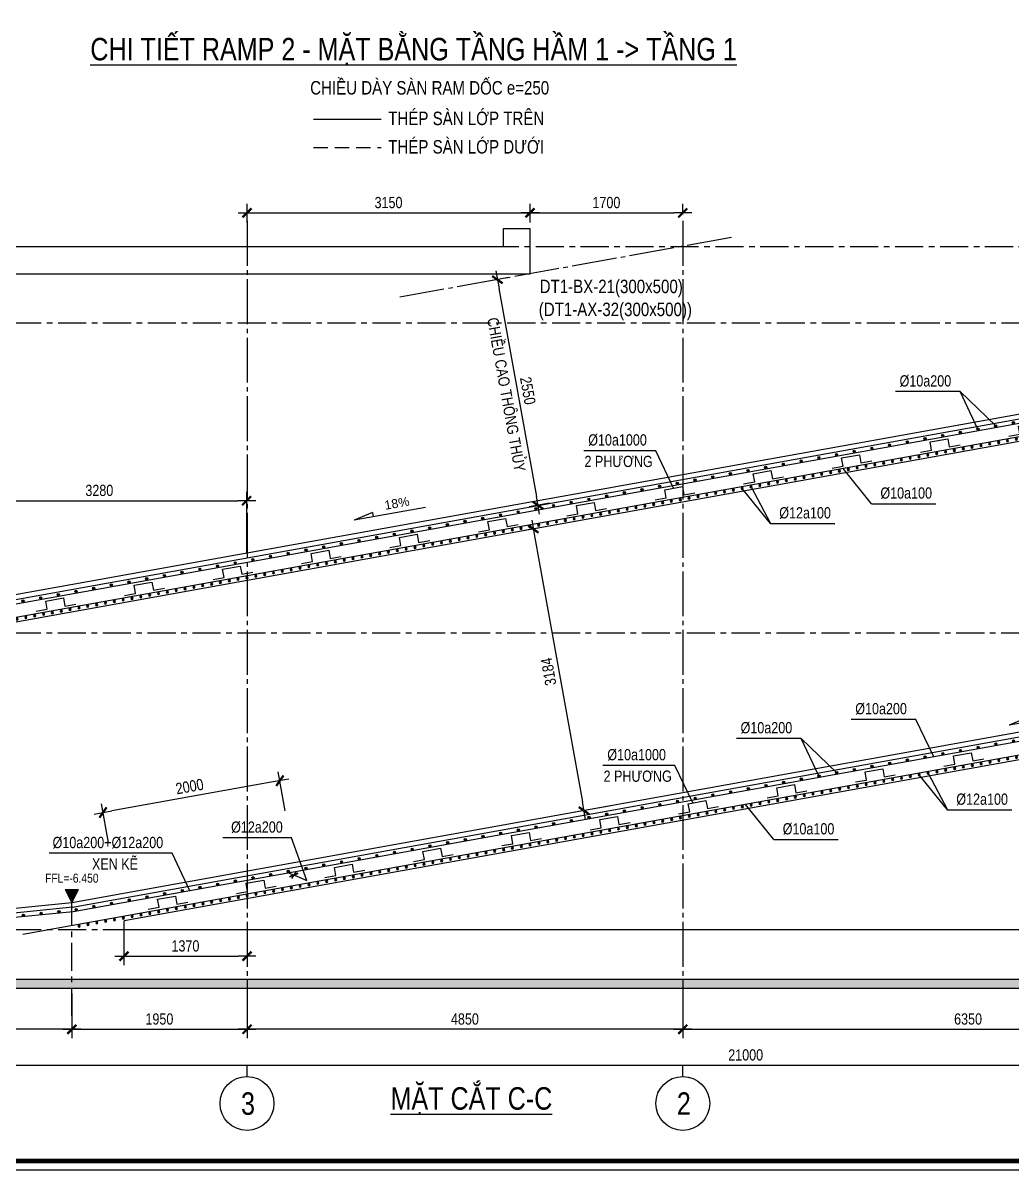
# Model space of a CAD drawing. Header units: millimetres. Extents: x 0 to 168200, y 0 to 59400.
# Drawn here: x 104007 to 126024, y 1500 to 27030 of the extents above; entities that cross this region are included whole.
import ezdxf
from ezdxf.enums import TextEntityAlignment as Align

# ---------------------------------------------------------------- set-up
doc = ezdxf.new("R2010")
doc.units = ezdxf.units.MM
doc.header["$LTSCALE"] = 100
doc.header["$PDSIZE"] = 5
for name, pattern in [('$0$CENTER', [2, 1.25, -0.25, 0.25, -0.25]), ('A8-Chi tiet ramp doc$0$CHI TIET RAMP DOC$0$Grid Line 200$0$Center101', [13, 10, -1, 1, -1]), ('HIDDEN', [9.525, 6.35, -3.175])]:
    doc.linetypes.add(name, pattern=pattern)
for name, color, linetype in [('$0$12PM. GRID', 8, '$0$CENTER'), ('01PM. TEXT A', 3, 'Continuous'), ('02PM. TEXT B', 4, 'Continuous'), ('03PM. TEXT C', 1, 'Continuous'), ('04PM. THIN', 7, 'Continuous'), ('05PM. FRAME', 4, 'Continuous'), ('07PM. WACO', 6, 'Continuous'), ('11PM. DIM', 2, 'Continuous'), ('13PM. HATCH', 8, 'Continuous'), ('6', 6, 'Continuous'), ('A8-Chi tiet ramp doc$0$CHI TIET RAMP DOC$0$Grid Line 200$0$Grid Line', 251, 'A8-Chi tiet ramp doc$0$CHI TIET RAMP DOC$0$Grid Line 200$0$Center101'), ('CHU_B', 4, 'Continuous'), ('K_THUOC', 2, 'Continuous')]:
    doc.layers.add(name, color=color, linetype=linetype)
doc.styles.add('[PMDC2013]STYLE', font='arial.ttf', dxfattribs={"width": 0.8})
doc.styles.add('A8-Chi tiet ramp doc$0$Arial_C', font='arial.ttf')
doc.styles.add('A8-Chi tiet ramp doc$0$CHI TIET RAMP DOC$0$VNI-HelveC', font='VHELVCN_0.TTF')
doc.dimstyles.new('50', dxfattribs={"dimscale": 0, "dimtxt": 250, "dimasz": 100, "dimexe": 100, "dimexo": 0, "dimgap": 100, "dimtad": 1, "dimdec": 0, "dimlfac": 0.5, "dimzin": 12, "dimdsep": 46, "dimtxsty": '[PMDC2013]STYLE', "dimblk": 'TICK', "dimcen": -100, "dimclrd": 2, "dimclre": 2, "dimclrt": 4, "dimadec": 0, "dimazin": 3, "dimtfac": 1, "dimtdec": 0, "dimtix": 1, "dimtmove": 2, "dimatfit": 3, "dimldrblk": 'TICK', "dimfxl": 1, "dimtolj": 1, "dimlwd": -1, "dimlwe": -1, "dimarcsym": 0})

# ---------------------------------------------------------------- blocks, each defined once
blk = doc.blocks.new('CHG_XX_Khung ten')
blk.add_lwpolyline([(15, 579), (826, 579), (826, 15), (15, 15)], close=True)
at = {"color": 4, "linetype": 'Continuous', "const_width": 1}
blk.add_lwpolyline([(17, 577), (824, 577), (824, 17), (17, 17)], close=True, dxfattribs=at)
blk = doc.blocks.new('A8-Chi tiet ramp doc$0$HTT-Slope')
at = {"color": 251}
for p, q in [((2.74, 0), (18.91, 0)), ((14.57, 1), (18.91, 0)), ((14.57, 1), (14.57, 0))]:
    blk.add_line(p, q, dxfattribs=at)
at = {"color": 0, "linetype": 'ByBlock', "lineweight": -2, "style": 'A8-Chi tiet ramp doc$0$Arial_C'}
blk.add_attdef('SLOPE', text='', height=2, dxfattribs=at).set_placement((8.74, 2.05), align=Align.MIDDLE_CENTER)
blk = doc.blocks.new('TICK')
at = {"color": 0, "linetype": 'ByBlock'}
blk.add_line((1, 0), (-1, 0), dxfattribs=at)
at = {"color": 7, "linetype": 'ByBlock', "const_width": 0.25}
blk.add_lwpolyline([(-0.5, -0.5), (0.5, 0.5)], dxfattribs=at)
blk = doc.blocks.new('*D244')
at = {"layer": '11PM. DIM', "color": 2, "transparency": 16777216}
for p, q in [((-3900, -1414), (-3900, -2414)), ((0, -1414), (0, -2414)), ((-3700, -2214), (-200, -2214))]:
    blk.add_line(p, q, dxfattribs=at)
at = {"layer": 'Defpoints', "color": 0, "transparency": 16777216}
for p in [(-3900, -1414), (0, -1414), (0, -2214)]:
    blk.add_point(p, dxfattribs=at)
at = {"layer": '11PM. DIM', "color": 2, "transparency": 16777216, "xscale": 200, "yscale": 200, "zscale": 200, "rotation": 180}
blk.add_blockref('TICK', (-3900, -2214), dxfattribs=at)
at = {"layer": '11PM. DIM', "color": 2, "transparency": 16777216, "xscale": 200, "yscale": 200, "zscale": 200}
blk.add_blockref('TICK', (0, -2214), dxfattribs=at)
at = {"layer": '11PM. DIM', "color": 4, "transparency": 16777216, "insert": (-1950, -1986), "char_height": 250, "attachment_point": 5, "style": '[PMDC2013]STYLE'}
blk.add_mtext('\\A1;1950', dxfattribs=at)
blk = doc.blocks.new('*D248')
at = {"layer": '11PM. DIM', "color": 2, "transparency": 16777216}
for p, q in [((6934, 9020), (6176, 8884)), ((6408, 8723), (7465, 2849)), ((8062, 2753), (7304, 2617))]:
    blk.add_line(p, q, dxfattribs=at)
at = {"layer": 'Defpoints', "color": 0, "transparency": 16777216}
for p in [(6934, 9020), (7501, 2652), (8062, 2753)]:
    blk.add_point(p, dxfattribs=at)
at = {"layer": '11PM. DIM', "color": 2, "transparency": 16777216, "xscale": 200, "yscale": 200, "zscale": 200}
for p, rotation in [((6373, 8919), 100.2039737217327), ((7501, 2652), 280.2039737217327)]:
    blk.add_blockref('TICK', p, dxfattribs=dict(at, rotation=rotation))
at = {"layer": '11PM. DIM', "color": 4, "transparency": 16777216, "insert": (6713, 5745), "char_height": 250, "attachment_point": 5, "rotation": 100.204, "style": '[PMDC2013]STYLE'}
blk.add_mtext('\\A1;3184', dxfattribs=at)
blk = doc.blocks.new('*D249')
at = {"layer": '11PM. DIM', "color": 2, "transparency": 16777216}
for p, q in [((5831, 14516), (5377, 14434)), ((5609, 14272), (6442, 9643)), ((6735, 9493), (6281, 9411))]:
    blk.add_line(p, q, dxfattribs=at)
at = {"layer": 'Defpoints', "color": 0, "transparency": 16777216}
for p in [(5831, 14516), (6478, 9446), (6735, 9493)]:
    blk.add_point(p, dxfattribs=at)
at = {"layer": '11PM. DIM', "color": 2, "transparency": 16777216, "xscale": 200, "yscale": 200, "zscale": 200}
for p, rotation in [((5574, 14469), 100.2039737217315), ((6478, 9446), 280.2039737217315)]:
    blk.add_blockref('TICK', p, dxfattribs=dict(at, rotation=rotation))
at = {"layer": '11PM. DIM', "color": 4, "transparency": 16777216, "char_height": 250, "attachment_point": 5, "rotation": 280.204, "style": '[PMDC2013]STYLE'}
for s, insert in [('\\A1;CHIỀU CAO THÔNG THỦY', (5771, 11912)), ('\\A1;2550', (6250, 11998))]:
    blk.add_mtext(s, dxfattribs=dict(at, insert=insert))
blk = doc.blocks.new('*U16')
at = {"layer": '05PM. FRAME'}
blk.add_circle((0, -850), 600, dxfattribs=at)
at = {"layer": '11PM. DIM', "color": 2, "linetype": 'ByBlock'}
blk.add_line((0, -250), (0, 0), dxfattribs=at)
at = {"layer": '03PM. TEXT C', "style": '[PMDC2013]STYLE', "width": 0.8}
for tag, height, p in [('X', 500, (23, -1103)), ('2', 500, (198, -1103)), ('1', 250, (56, -1103))]:
    blk.add_attdef(tag, text='', height=height, dxfattribs=at).set_placement(p, align=Align.CENTER)
blk = doc.blocks.new('*D254')
at = {"layer": '11PM. DIM', "color": 2, "transparency": 16777216}
for p, q in [((0, -1414), (0, -2414)), ((9700, -1414), (9700, -2414)), ((9500, -2214), (200, -2214))]:
    blk.add_line(p, q, dxfattribs=at)
at = {"layer": 'Defpoints', "color": 0, "transparency": 16777216}
for p in [(0, -1414), (9700, -1414), (0, -2214)]:
    blk.add_point(p, dxfattribs=at)
at = {"layer": '11PM. DIM', "color": 2, "transparency": 16777216, "xscale": 200, "yscale": 200, "zscale": 200, "rotation": 180}
blk.add_blockref('TICK', (0, -2214), dxfattribs=at)
at = {"layer": '11PM. DIM', "color": 2, "transparency": 16777216, "xscale": 200, "yscale": 200, "zscale": 200}
blk.add_blockref('TICK', (9700, -2214), dxfattribs=at)
at = {"layer": '11PM. DIM', "color": 4, "transparency": 16777216, "insert": (4850, -1986), "char_height": 250, "attachment_point": 5, "style": '[PMDC2013]STYLE'}
blk.add_mtext('\\A1;4850', dxfattribs=at)
blk = doc.blocks.new('*D255')
at = {"layer": '11PM. DIM', "color": 2, "transparency": 16777216}
for p, q in [((9700, -1414), (9700, -2414)), ((22400, -1414), (22400, -2414)), ((9900, -2214), (22200, -2214))]:
    blk.add_line(p, q, dxfattribs=at)
at = {"layer": 'Defpoints', "color": 0, "transparency": 16777216}
for p in [(9700, -1414), (22400, -1414), (22400, -2214)]:
    blk.add_point(p, dxfattribs=at)
at = {"layer": '11PM. DIM', "color": 2, "transparency": 16777216, "xscale": 200, "yscale": 200, "zscale": 200, "rotation": 180}
blk.add_blockref('TICK', (9700, -2214), dxfattribs=at)
at = {"layer": '11PM. DIM', "color": 2, "transparency": 16777216, "xscale": 200, "yscale": 200, "zscale": 200}
blk.add_blockref('TICK', (22400, -2214), dxfattribs=at)
at = {"layer": '11PM. DIM', "color": 4, "transparency": 16777216, "insert": (16050, -1986), "char_height": 250, "attachment_point": 5, "style": '[PMDC2013]STYLE'}
blk.add_mtext('\\A1;6350', dxfattribs=at)
blk = doc.blocks.new('*D259')
at = {"layer": '11PM. DIM', "color": 2, "transparency": 16777216}
for p, q in [((-9900, -2019), (-9900, -3214)), ((32100, -2010), (32100, -3214)), ((-9700, -3014), (31900, -3014))]:
    blk.add_line(p, q, dxfattribs=at)
at = {"layer": 'Defpoints', "color": 0, "transparency": 16777216}
for p in [(-9900, -2019), (32100, -2010), (32100, -3014)]:
    blk.add_point(p, dxfattribs=at)
at = {"layer": '11PM. DIM', "color": 2, "transparency": 16777216, "xscale": 200, "yscale": 200, "zscale": 200, "rotation": 180}
blk.add_blockref('TICK', (-9900, -3014), dxfattribs=at)
at = {"layer": '11PM. DIM', "color": 2, "transparency": 16777216, "xscale": 200, "yscale": 200, "zscale": 200}
blk.add_blockref('TICK', (32100, -3014), dxfattribs=at)
at = {"layer": '11PM. DIM', "color": 4, "transparency": 16777216, "insert": (11100, -2786), "char_height": 250, "attachment_point": 5, "style": '[PMDC2013]STYLE'}
blk.add_mtext('\\A1;21000', dxfattribs=at)
blk = doc.blocks.new('CHAM THEP')
at = {"layer": '04PM. THIN'}
h = blk.add_hatch(color=256, dxfattribs=at)
edge = h.paths.add_edge_path()
edge.add_arc((0, 0), 12.3, 0, 360)
blk.add_circle((0, 0), 12.3, dxfattribs=at)
blk = doc.blocks.new('*U126')
for p in [(0, 0), (100, 0), (200, 0), (300, 0), (400, 0), (500, 0), (600, 0), (700, 0), (800, 0), (900, 0), (1000, 0), (1100, 0), (1200, 0), (1300, 0), (1400, 0), (1500, 0), (1600, 0), (1700, 0), (1800, 0), (1900, 0), (2000, 0), (2100, 0), (2200, 0), (2300, 0), (2400, 0), (2500, 0), (2600, 0), (2700, 0), (2800, 0), (2900, 0), (3000, 0), (3100, 0), (3200, 0), (3300, 0), (3400, 0), (3500, 0), (3600, 0), (3700, 0), (3800, 0), (3900, 0), (4000, 0), (4100, 0), (4200, 0), (4300, 0), (4400, 0), (4500, 0), (4600, 0), (4700, 0), (4800, 0), (4900, 0), (5000, 0), (5100, 0), (5200, 0), (5300, 0), (5400, 0), (5500, 0), (5600, 0), (5700, 0), (5800, 0), (5900, 0), (6000, 0), (6100, 0), (6200, 0), (6300, 0), (6400, 0), (6500, 0), (6600, 0), (6700, 0), (6800, 0), (6900, 0), (7000, 0), (7100, 0), (7200, 0), (7300, 0), (7400, 0), (7500, 0), (7600, 0), (7700, 0), (7800, 0), (7900, 0), (8000, 0), (8100, 0), (8200, 0), (8300, 0), (8400, 0), (8500, 0), (8600, 0), (8700, 0), (8800, 0), (8900, 0), (9000, 0), (9100, 0), (9200, 0), (9300, 0), (9400, 0), (9500, 0), (9600, 0), (9700, 0), (9800, 0), (9900, 0), (10000, 0), (10100, 0), (10200, 0), (10300, 0), (10400, 0), (10500, 0), (10600, 0), (10700, 0), (10800, 0), (10900, 0), (11000, 0), (11100, 0), (11200, 0), (11300, 0), (11400, 0), (11500, 0), (11600, 0), (11700, 0), (11800, 0), (11900, 0), (12000, 0), (12100, 0), (12200, 0), (12300, 0), (12400, 0), (12500, 0), (12600, 0), (12700, 0), (12800, 0), (12900, 0), (13000, 0), (13100, 0), (13200, 0), (13300, 0), (13400, 0), (13500, 0), (13600, 0), (13700, 0), (13800, 0), (13900, 0), (14000, 0), (14100, 0), (14200, 0), (14300, 0), (14400, 0), (14500, 0), (14600, 0), (14700, 0), (14800, 0), (14900, 0), (15000, 0), (15100, 0), (15200, 0)]:
    blk.add_blockref('CHAM THEP', p)
blk = doc.blocks.new('*U125')
for p in [(0, 0), (200, 0), (400, 0), (600, 0), (800, 0), (1000, 0), (1200, 0), (1400, 0), (1600, 0), (1800, 0), (2000, 0), (2200, 0), (2400, 0), (2600, 0), (2800, 0), (3000, 0), (3200, 0), (3400, 0), (3600, 0), (3800, 0), (4000, 0), (4200, 0), (4400, 0), (4600, 0), (4800, 0), (5000, 0), (5200, 0), (5400, 0), (5600, 0), (5800, 0), (6000, 0), (6200, 0), (6400, 0), (6600, 0), (6800, 0), (7000, 0), (7200, 0), (7400, 0), (7600, 0), (7800, 0), (8000, 0), (8200, 0), (8400, 0), (8600, 0), (8800, 0), (9000, 0), (9200, 0), (9400, 0), (9600, 0), (9800, 0), (10000, 0), (10200, 0), (10400, 0), (10600, 0), (10800, 0), (11000, 0), (11200, 0), (11400, 0), (11600, 0), (11800, 0), (12000, 0), (12200, 0), (12400, 0), (12600, 0), (12800, 0), (13000, 0), (13200, 0), (13400, 0), (13600, 0), (13800, 0), (14000, 0), (14200, 0), (14400, 0), (14600, 0), (14800, 0), (15000, 0), (15200, 0)]:
    blk.add_blockref('CHAM THEP', p)
blk = doc.blocks.new('*U44')
at = {"layer": '6'}
blk.add_lwpolyline([(1150, 0), (900, 0), (900, 184), (500, 184), (500, 0), (250, 0)], dxfattribs=at)
blk = doc.blocks.new('*U131')
for p in [(0, 0), (100, 0), (200, 0), (300, 0), (400, 0), (500, 0), (600, 0), (700, 0), (800, 0), (900, 0), (1000, 0), (1100, 0), (1200, 0), (1300, 0), (1400, 0), (1500, 0), (1600, 0), (1700, 0), (1800, 0), (1900, 0), (2000, 0), (2100, 0), (2200, 0), (2300, 0), (2400, 0), (2500, 0), (2600, 0), (2700, 0), (2800, 0), (2900, 0), (3000, 0), (3100, 0), (3200, 0), (3300, 0), (3400, 0), (3500, 0), (3600, 0), (3700, 0), (3800, 0), (3900, 0), (4000, 0), (4100, 0), (4200, 0), (4300, 0), (4400, 0), (4500, 0), (4600, 0), (4700, 0), (4800, 0), (4900, 0), (5000, 0), (5100, 0), (5200, 0), (5300, 0), (5400, 0), (5500, 0), (5600, 0), (5700, 0), (5800, 0), (5900, 0), (6000, 0), (6100, 0), (6200, 0), (6300, 0), (6400, 0), (6500, 0), (6600, 0), (6700, 0), (6800, 0), (6900, 0), (7000, 0), (7100, 0), (7200, 0), (7300, 0), (7400, 0), (7500, 0), (7600, 0), (7700, 0), (7800, 0), (7900, 0), (8000, 0), (8100, 0), (8200, 0), (8300, 0), (8400, 0), (8500, 0), (8600, 0), (8700, 0), (8800, 0), (8900, 0), (9000, 0), (9100, 0), (9200, 0), (9300, 0), (9400, 0), (9500, 0), (9600, 0), (9700, 0), (9800, 0), (9900, 0), (10000, 0), (10100, 0), (10200, 0), (10300, 0), (10400, 0), (10500, 0), (10600, 0), (10700, 0), (10800, 0), (10900, 0), (11000, 0), (11100, 0), (11200, 0), (11300, 0), (11400, 0), (11500, 0), (11600, 0), (11700, 0), (11800, 0), (11900, 0), (12000, 0), (12100, 0), (12200, 0), (12300, 0), (12400, 0), (12500, 0), (12600, 0), (12700, 0), (12800, 0), (12900, 0), (13000, 0), (13100, 0), (13200, 0), (13300, 0), (13400, 0), (13500, 0), (13600, 0), (13700, 0), (13800, 0), (13900, 0), (14000, 0), (14100, 0), (14200, 0), (14300, 0), (14400, 0), (14500, 0), (14600, 0), (14700, 0), (14800, 0), (14900, 0), (15000, 0), (15100, 0), (15200, 0), (15300, 0), (15400, 0), (15500, 0), (15600, 0), (15700, 0), (15800, 0), (15900, 0), (16000, 0), (16100, 0), (16200, 0), (16300, 0), (16400, 0), (16500, 0), (16600, 0), (16700, 0), (16800, 0), (16900, 0), (17000, 0), (17100, 0)]:
    blk.add_blockref('CHAM THEP', p)
blk = doc.blocks.new('*U130')
for p in [(0, 0), (200, 0), (400, 0), (600, 0), (800, 0), (1000, 0), (1200, 0), (1400, 0), (1600, 0), (1800, 0), (2000, 0), (2200, 0), (2400, 0), (2600, 0), (2800, 0), (3000, 0), (3200, 0), (3400, 0), (3600, 0), (3800, 0), (4000, 0), (4200, 0), (4400, 0), (4600, 0), (4800, 0), (5000, 0), (5200, 0), (5400, 0), (5600, 0), (5800, 0), (6000, 0), (6200, 0), (6400, 0), (6600, 0), (6800, 0), (7000, 0), (7200, 0), (7400, 0), (7600, 0), (7800, 0), (8000, 0), (8200, 0), (8400, 0), (8600, 0), (8800, 0), (9000, 0), (9200, 0), (9400, 0), (9600, 0), (9800, 0), (10000, 0), (10200, 0), (10400, 0), (10600, 0), (10800, 0), (11000, 0), (11200, 0), (11400, 0), (11600, 0), (11800, 0), (12000, 0), (12200, 0), (12400, 0), (12600, 0), (12800, 0), (13000, 0), (13200, 0), (13400, 0), (13600, 0), (13800, 0), (14000, 0), (14200, 0), (14400, 0), (14600, 0), (14800, 0), (15000, 0), (15200, 0), (15400, 0), (15600, 0), (15800, 0), (16000, 0), (16200, 0), (16400, 0), (16600, 0), (16800, 0), (17000, 0), (17200, 0)]:
    blk.add_blockref('CHAM THEP', p)
blk = doc.blocks.new('*D236')
at = {"layer": '11PM. DIM', "color": 2, "transparency": 16777216}
for p, q in [((-6567, 8383), (-6567, 9750)), ((-7, 8383), (-7, 9750)), ((-6367, 9550), (-207, 9550))]:
    blk.add_line(p, q, dxfattribs=at)
at = {"layer": 'Defpoints', "color": 0, "transparency": 16777216}
for p in [(-7, 9550), (-6567, 8383), (-7, 8383)]:
    blk.add_point(p, dxfattribs=at)
at = {"layer": '11PM. DIM', "color": 2, "transparency": 16777216, "xscale": 200, "yscale": 200, "zscale": 200, "rotation": 180}
blk.add_blockref('TICK', (-6567, 9550), dxfattribs=at)
at = {"layer": '11PM. DIM', "color": 2, "transparency": 16777216, "xscale": 200, "yscale": 200, "zscale": 200}
blk.add_blockref('TICK', (-7, 9550), dxfattribs=at)
at = {"layer": '11PM. DIM', "color": 4, "transparency": 16777216, "insert": (-3287, 9778), "char_height": 250, "attachment_point": 5, "style": '[PMDC2013]STYLE'}
blk.add_mtext('\\A1;3280', dxfattribs=at)
blk = doc.blocks.new('*D237')
at = {"layer": '11PM. DIM', "color": 2, "transparency": 16777216}
for p, q in [((-9900, -1414), (-9900, -2414)), ((-3900, -1414), (-3900, -2414)), ((-4100, -2214), (-9700, -2214))]:
    blk.add_line(p, q, dxfattribs=at)
at = {"layer": 'Defpoints', "color": 0, "transparency": 16777216}
for p in [(-9900, -1414), (-3900, -1414), (-9900, -2214)]:
    blk.add_point(p, dxfattribs=at)
at = {"layer": '11PM. DIM', "color": 2, "transparency": 16777216, "xscale": 200, "yscale": 200, "zscale": 200, "rotation": 180}
blk.add_blockref('TICK', (-9900, -2214), dxfattribs=at)
at = {"layer": '11PM. DIM', "color": 2, "transparency": 16777216, "xscale": 200, "yscale": 200, "zscale": 200}
blk.add_blockref('TICK', (-3900, -2214), dxfattribs=at)
at = {"layer": '11PM. DIM', "color": 4, "transparency": 16777216, "insert": (-6900, -1986), "char_height": 250, "attachment_point": 5, "style": '[PMDC2013]STYLE'}
blk.add_mtext('\\A1;3000', dxfattribs=at)
blk = doc.blocks.new('*D238')
at = {"layer": '11PM. DIM', "color": 2, "transparency": 16777216}
for p, q in [((852, 2651), (696, 3516)), ((535, 3284), (-3008, 2646)), ((-3085, 1943), (-3241, 2807))]:
    blk.add_line(p, q, dxfattribs=at)
at = {"layer": 'Defpoints', "color": 0, "transparency": 16777216}
for p in [(-3205, 2611), (852, 2651), (-3085, 1943)]:
    blk.add_point(p, dxfattribs=at)
at = {"layer": '11PM. DIM', "color": 2, "transparency": 16777216, "xscale": 200, "yscale": 200, "zscale": 200}
for p, rotation in [((732, 3319), 10.20113797711605), ((-3205, 2611), 190.201137977116)]:
    blk.add_blockref('TICK', p, dxfattribs=dict(at, rotation=rotation))
at = {"layer": '11PM. DIM', "color": 4, "transparency": 16777216, "insert": (-1277, 3189), "char_height": 250, "attachment_point": 5, "rotation": 10.2011, "style": '[PMDC2013]STYLE'}
blk.add_mtext('\\A1;2000', dxfattribs=at)
blk = doc.blocks.new('A8-Chi tiet ramp doc$0$CHI TIET RAMP DOC$0$Text ES3')
at = {"linetype": 'ByBlock', "lineweight": -2}
blk.add_hatch(color=0, dxfattribs=at).paths.add_polyline_path([(1.5, 3), (-1.5, 3), (0, 0)])
at = {"color": 0, "linetype": 'ByBlock', "lineweight": -2}
for p, q in [((-1.5, 3), (1.5, 3)), ((-1.5, 3), (0, 0)), ((0, 0), (1.5, 3))]:
    blk.add_line(p, q, dxfattribs=at)
at = {"color": 0, "linetype": 'ByBlock', "lineweight": -2, "style": 'A8-Chi tiet ramp doc$0$CHI TIET RAMP DOC$0$VNI-HelveC'}
for tag, p in [('TEXT1', (0, 12.5)), ('TEXT2', (0, 9)), ('TEXT3', (0, 5.5))]:
    blk.add_attdef(tag, text='', height=2, dxfattribs=at).set_placement(p, align=Align.MIDDLE_CENTER)
blk = doc.blocks.new('*U127')
for p in [(0, 0), (200, 0), (400, 0), (600, 0), (800, 0), (1000, 0), (1200, 0), (1400, 0), (1600, 0), (1800, 0)]:
    blk.add_blockref('CHAM THEP', p)
blk = doc.blocks.new('*D262')
at = {"layer": '11PM. DIM', "color": 2, "transparency": 16777216}
for p, q in [((-2739, 0), (-2739, -787)), ((0, 0), (0, -787)), ((-2539, -587), (-200, -587))]:
    blk.add_line(p, q, dxfattribs=at)
at = {"layer": 'Defpoints', "color": 0, "transparency": 16777216}
for p in [(-2739, 0), (0, 0), (0, -587)]:
    blk.add_point(p, dxfattribs=at)
at = {"layer": '11PM. DIM', "color": 2, "transparency": 16777216, "xscale": 200, "yscale": 200, "zscale": 200, "rotation": 180}
blk.add_blockref('TICK', (-2739, -587), dxfattribs=at)
at = {"layer": '11PM. DIM', "color": 2, "transparency": 16777216, "xscale": 200, "yscale": 200, "zscale": 200}
blk.add_blockref('TICK', (0, -587), dxfattribs=at)
at = {"layer": '11PM. DIM', "color": 4, "transparency": 16777216, "insert": (-1370, -360), "char_height": 250, "attachment_point": 5, "style": '[PMDC2013]STYLE'}
blk.add_mtext('\\A1;1370', dxfattribs=at)
blk = doc.blocks.new('*D194')
at = {"layer": '11PM. DIM', "color": 2, "transparency": 16777216}
for p, q in [((0, 15743), (0, 16156)), ((6300, 15743), (6300, 16156)), ((200, 15956), (6100, 15956))]:
    blk.add_line(p, q, dxfattribs=at)
at = {"layer": 'Defpoints', "color": 0, "transparency": 16777216}
for p in [(6300, 15956), (0, 15743), (6300, 15743)]:
    blk.add_point(p, dxfattribs=at)
at = {"layer": '11PM. DIM', "color": 2, "transparency": 16777216, "xscale": 200, "yscale": 200, "zscale": 200, "rotation": 180}
blk.add_blockref('TICK', (0, 15956), dxfattribs=at)
at = {"layer": '11PM. DIM', "color": 2, "transparency": 16777216, "xscale": 200, "yscale": 200, "zscale": 200}
blk.add_blockref('TICK', (6300, 15956), dxfattribs=at)
at = {"layer": '11PM. DIM', "color": 4, "transparency": 16777216, "insert": (3150, 16184), "char_height": 250, "attachment_point": 5, "style": '[PMDC2013]STYLE'}
blk.add_mtext('\\A1;3150', dxfattribs=at)
blk = doc.blocks.new('*D276')
at = {"layer": '11PM. DIM', "color": 2, "transparency": 16777216}
for p, q in [((6300, 15743), (6300, 16156)), ((9700, 15920), (9700, 16156)), ((6500, 15956), (9500, 15956))]:
    blk.add_line(p, q, dxfattribs=at)
at = {"layer": 'Defpoints', "color": 0, "transparency": 16777216}
for p in [(9700, 15956), (9700, 15920), (6300, 15743)]:
    blk.add_point(p, dxfattribs=at)
at = {"layer": '11PM. DIM', "color": 2, "transparency": 16777216, "xscale": 200, "yscale": 200, "zscale": 200, "rotation": 180}
blk.add_blockref('TICK', (6300, 15956), dxfattribs=at)
at = {"layer": '11PM. DIM', "color": 2, "transparency": 16777216, "xscale": 200, "yscale": 200, "zscale": 200}
blk.add_blockref('TICK', (9700, 15956), dxfattribs=at)
at = {"layer": '11PM. DIM', "color": 4, "transparency": 16777216, "insert": (8000, 16184), "char_height": 250, "attachment_point": 5, "style": '[PMDC2013]STYLE'}
blk.add_mtext('\\A1;1700', dxfattribs=at)
blk = doc.blocks.new('A$C0C287219')
at = {"layer": '13PM. HATCH'}
h = blk.add_hatch(dxfattribs=at)
h.set_pattern_fill('AR-CONC', color=256, scale=1.5, style=0)
h.set_pattern_definition([(50, (-625647.28, -31383.5), (273.277, -23.90863), [28.575, -314.325]), (355, (-625647.28, -31383.5), (-52.86513, 286.58527), [22.86, -251.46088]), (100.451445, (-625624.5, -31385.5), (220.41187, 262.67663), [24.28501, -267.13537]), (46.1842, (-625647.3, -31307.3), (406.61856, -63.0635), [42.8625, -471.4875]), (96.63556, (-625613.4, -31312.57), (356.1062, 371.13919), [36.42753, -400.7034]), (351.18415, (-625647.3, -31307.3), (356.1062, 371.1392), [34.28995, -377.1896]), (21, (-625609.18, -31326.36), (227.42159, -153.3978), [28.575, -314.325]), (326, (-625609.18, -31326.36), (92.70304, 276.28195), [22.86, -251.46]), (71.451445, (-625590.23, -31339.14), (320.12463, 122.88415), [24.28501, -267.13491]), (37.5, (-625647.28, -31383.51), (4.632905, 126.832558), [0, -248.412, 0, -255.27, 0, -252.4125]), (7.5, (-625647.28, -31383.51), (100.229494, 150.270862), [0, -145.542, 0, -242.697, 0, -96.2025]), (327.5, (-625732.25, -31383.51), (203.385893, -8.593116), [0, -95.25, 0, -297.18, 0, -394.335]), (317.5, (-625770.35, -31383.51), (222.19377, 38.139737), [0, -123.825, 0, -197.358, 0, -280.035])])
h.paths.add_polyline_path([(35512.7, -1100), (-17264.7, -1100), (-17264.7, -1300), (35512.7, -1300)])
at = {"layer": '$0$12PM. GRID', "linetype": '$0$CENTER', "ltscale": 5}
for p, q in [((39051.1, 15200), (-18425, 15200)), ((42418.5, 13500), (-18425, 13500)), ((38412.7, 6600), (-18425, 6600)), ((-3900, -1914.1), (-3900, 600)), ((42418.5, 0), (-18425, 0))]:
    blk.add_line(p, q, dxfattribs=at)
at = {"layer": '04PM. THIN'}
for p, q in [((15871.4, 11976.9), (14437.6, 11976.9)), ((16270.8, 11143.5), (15871.4, 11976.9)), ((15871.4, 11976.9), (16664.5, 11214.4)), ((9096.8, 10663.5), (7495.7, 10663.5)), ((9496.2, 9830.1), (9096.8, 10663.5)), ((13900.3, 9481.3), (13272.8, 10263.7)), ((11649.1, 9040.6), (11021.7, 9823.1)), ((11218.5, 9858.5), (11649.1, 9040.6)), ((13900.3, 9481.3), (15334, 9481.3)), ((11649.1, 9040.6), (13082.9, 9040.6)), ((14885.1, 4682.2), (13451.3, 4682.2)), ((15284.5, 3848.9), (14885.1, 4682.2)), ((12332.5, 4258.4), (10898.7, 4258.4)), ((12731.8, 3425.1), (12332.5, 4258.4)), ((12332.5, 4258.4), (13125.5, 3495.9)), ((9521.9, 3658.3), (7920.8, 3658.3)), ((9921.3, 2825), (9521.9, 3658.3)), ((15590, 2668.1), (14962.6, 3450.6)), ((15159.4, 3486), (15590, 2668.1)), ((11726.1, 2008.4), (11098.6, 2790.8)), ((15590, 2668.1), (17023.8, 2668.1)), ((992.1, 2047.2), (-535.7, 2047.2)), ((11726.1, 2008.4), (13159.8, 2008.4)), ((-1669, 1703.3), (-4402.3, 1703.3)), ((-1269.6, 870), (-1669, 1703.3))]:
    blk.add_line(p, q, dxfattribs=at)
at = {"layer": '05PM. FRAME'}
for p, q in [((27375.8, 12700), (-6483.5, 6605.3)), ((-3886.1, 500.9), (26113.9, 5900.9)), ((26183.1, 5405.3), (-2735.3, 200)), ((-3886.1, 500.9), (-8895, 0)), ((-2735.3, 0), (-2735.3, 200)), ((38412.7, 0), (-2735.3, 0))]:
    blk.add_line(p, q, dxfattribs=at)
for points in [[(5700, 14600), (6300, 14600), (6300, 15600), (5700, 15600), (5700, 15200)], [(5700, 15200), (-17264.7, 15200)], [(-17264.7, 14600), (5700, 14600)], [(-17264.7, 6600), (-13666.7, 6600), (-13666.7, 6500), (-13566.7, 6500), (-13566.7, 6000), (-13166.7, 6000), (-13166.7, 6500), (-13066.7, 6500), (-13066.7, 6600), (-11561.7, 6600), (-6552.8, 7100.9), (27331.2, 13200)], [(-17264.7, -1100), (38412.7, -1100)], [(-17264.7, -1300), (38412.7, -1300)]]:
    blk.add_lwpolyline(points, dxfattribs=at)
at = {"layer": '07PM. WACO'}
for p, q in [((-6558, 7000), (27337, 13099.4)), ((27363.8, 12799.4), (-6516.5, 6702.7)), ((26147.1, 5803.6), (-3869, 402.2)), ((26188.7, 5506.2), (-4987.5, -103.9)), ((1095.7, 1295.8), (990.4, 1144.2)), ((-3872.1, 401.8), (-8500.8, -61.1))]:
    blk.add_line(p, q, dxfattribs=at)
blk.add_arc((-3876.1, 441.6), 40, 275.71059, 280.20114, dxfattribs=at)
at = {"layer": '13PM. HATCH'}
for points in [[(33900.9, 14067.1), (28150, 13440), (-6566.7, 7200), (-12566.7, 6600)], [(33105, 6600), (32100, 6600), (26100, 6000), (-3900, 600), (-9900, 0)]]:
    blk.add_lwpolyline(points, dxfattribs=at)
at = {"layer": 'A8-Chi tiet ramp doc$0$CHI TIET RAMP DOC$0$Grid Line 200$0$Grid Line'}
for p, q in [((0, 15777.4), (0, -2214.1)), ((9700, 15777.4), (9700, -2214.1))]:
    blk.add_line(p, q, dxfattribs=at)
blk.add_lwpolyline([(10780.7, 15406.5), (3303.6, 14060.6)], dxfattribs=at)
at = {"layer": '04PM. THIN'}
for name, p, xscale, yscale, zscale, rotation in [('*U130', (27293.7, 13127.1), 1.99999999999999, 1.99999999999999, 1.99999999999999, 190.2011379766519), ('*U131', (27359.3, 12763), -2, 2, 2, 10.20113797664867), ('*U125', (26116.8, 5833.7), 1.99999999999999, 1.99999999999999, 1.99999999999999, 190.2011379766519), ('*U126', (26182.4, 5469.6), -2, 2, 2, 10.20113797664867), ('*U127', (-4183.8, 404.8), 2, 2, 2, 185.710593137499)]:
    blk.add_blockref(name, p, dxfattribs=dict(at, xscale=xscale, yscale=yscale, zscale=zscale, rotation=rotation))
ref = blk.add_blockref('A8-Chi tiet ramp doc$0$CHI TIET RAMP DOC$0$Text ES3', (-3900, 600), dxfattribs=dict(at, xscale=100, yscale=100, zscale=100))
ref.add_attrib('TEXT3', 'FFL=-6.450', dxfattribs={"layer": '0', "color": 0, "linetype": 'ByBlock', "lineweight": -2, "height": 200, "style": 'A8-Chi tiet ramp doc$0$CHI TIET RAMP DOC$0$VNI-HelveC'}).set_placement((-3899.5, 1150), align=Align.MIDDLE_CENTER)
at = {"layer": '11PM. DIM'}
ref = blk.add_blockref('A8-Chi tiet ramp doc$0$HTT-Slope', (4245.9, 9449.2), dxfattribs=dict(at, xscale=-100.0000000000001, yscale=100.0000000000001, zscale=100, rotation=10.20397372172574))
ref.add_attrib('SLOPE', '18%', dxfattribs={"layer": '0', "color": 0, "linetype": 'ByBlock', "lineweight": -2, "height": 200, "rotation": 10.20397, "style": 'A8-Chi tiet ramp doc$0$Arial_C'}).set_placement((3336.2, 9493.9), align=Align.MIDDLE_CENTER)
ref = blk.add_blockref('A8-Chi tiet ramp doc$0$HTT-Slope', (18828.3, 4888.3), dxfattribs=dict(at, xscale=-100.0000000000001, yscale=100.0000000000001, zscale=100, rotation=10.20397372172574))
ref.add_attrib('SLOPE', '18%', dxfattribs={"layer": '0', "color": 0, "linetype": 'ByBlock', "lineweight": -2, "height": 200, "rotation": 10.20397, "style": 'A8-Chi tiet ramp doc$0$Arial_C'}).set_placement((17918.6, 4933.1), align=Align.MIDDLE_CENTER)
ref = blk.add_blockref('*U16', (0, -3014.1), dxfattribs=at)
ref.add_attrib('X', '3', dxfattribs={"layer": '03PM. TEXT C', "height": 500, "style": '[PMDC2013]STYLE', "width": 0.8}).set_placement((22.6, -4117.5), align=Align.CENTER)
ref = blk.add_blockref('*U16', (9700, -3014.1), dxfattribs=at)
ref.add_attrib('X', '2', dxfattribs={"layer": '03PM. TEXT C', "height": 500, "style": '[PMDC2013]STYLE', "width": 0.8}).set_placement((9722.6, -4117.5), align=Align.CENTER)
at = {"layer": 'CHU_B', "xscale": -1, "rotation": 10.20113797664883}
for p in [(18091.3, 11189.6), (16122.9, 10835.4), (14154.5, 10481.1), (12186.1, 10126.9), (10217.7, 9772.7), (8249.4, 9418.5), (6281, 9064.3), (4312.6, 8710.1), (2344.2, 8355.9), (375.8, 8001.7), (-1592.6, 7647.5), (-3560.9, 7293.3), (16644.9, 3847.6), (14676.5, 3493.4), (12708.1, 3139.2), (10739.7, 2785), (8771.3, 2430.8), (6803, 2076.6), (4834.6, 1722.4), (2866.2, 1368.2), (897.8, 1014), (-1070.6, 659.8)]:
    blk.add_blockref('*U44', p, dxfattribs=at)
at = {"layer": '02PM. TEXT B', "style": '[PMDC2013]STYLE', "width": 0.8}
for s, rotation, p in [('%%C10a200', 0.00019, (14525.4, 12091.8)), ('%%C10a1000', 0.00019, (7594.9, 10778.4)), ('2 PHƯƠNG', 359.99981, (7511.9, 10299.4)), ('%%C10a100', 359.99981, (14098.6, 9596.2)), ('%%C12a100', 359.99981, (11847.5, 9155.5)), ('%%C10a200', 0.00019, (13539.1, 4797.1)), ('%%C10a200', 0.00019, (10986.5, 4373.3)), ('%%C10a1000', 0.00019, (8020, 3773.2)), ('2 PHƯƠNG', 359.99981, (7937, 3294.3)), ('%%C12a100', 359.99981, (15788.4, 2783.1)), ('%%C12a200', 0.00019, (-353.8, 2162.1)), ('%%C10a100', 359.99981, (11924.4, 2123.3)), ('%%C10a200+%%C12a200', 0.00019, (-4327.8, 1818.2)), ('XEN KẼ', 359.99981, (-3451.1, 1339.3))]:
    blk.add_text(s, height=250, rotation=rotation, dxfattribs=at).set_placement(p)
at = {"layer": '03PM. TEXT C', "style": '[PMDC2013]STYLE', "width": 0.8}
blk.add_text('%%UMẶT CẮT C-C', height=500, dxfattribs=at).set_placement((4995.5, -4003.3), align=Align.CENTER)
at = {"layer": '11PM. DIM'}
for base, p1, p2, picture, middle in [((6300, 15956.5), (0, 15743), (6300, 15743), '*D194', (3150, 16184.2)), ((9700, 15956.5), (6300, 15743), (9700, 15920.4), '*D276', (8000, 16184.1)), ((-6.8, 9550), (-6566.7, 8383.4), (-6.8, 8383.4), '*D236', (-3286.7, 9777.7)), ((0, -587.5), (-2739.3, 0), (0, 0), '*D262', (-1369.7, -359.7)), ((0, -2214.1), (-3900, -1414.1), (0, -1414.1), '*D244', (-1950, -1986.5)), ((22400, -2214.1), (9700, -1414.1), (22400, -1414.1), '*D255', (16050, -1986.4)), ((32100, -3014.1), (-9900, -2018.9), (32100, -2009.9), '*D259', (11100, -2786.5))]:
    dim = blk.add_linear_dim(base=base, p1=p1, p2=p2, dimstyle='50', override={"dimscale": 1}, dxfattribs=at)
    dim.commit()
    dim.dimension.update_dxf_attribs({"geometry": picture, "text_midpoint": middle})
for p1, p2, distance, text, override, picture, middle in [((5831, 14515.6), (6735.1, 9492.7), -261.5, '<>\\XCHIỀU CAO THÔNG THỦY', {"dimscale": 1, "dimrnd": 10}, '*D249', (6025.7, 11957.8)), ((6933.9, 9020.5), (8062, 2753.2), -570.3, '<>\\X', {"dimscale": 1}, '*D248', (6936.7, 5785.8))]:
    dim = blk.add_aligned_dim(p1=p1, p2=p2, distance=distance, text=text, dimstyle='50', override=override, dxfattribs=at)
    dim.commit()
    dim.dimension.update_dxf_attribs({"geometry": picture, "text_midpoint": middle})
for base, p1, p2, angle, picture, middle in [((-3205.1, 2610.6), (851.8, 2651.3), (-3084.9, 1942.9), 190.20114, '*D238', (-1277, 3188.9)), ((-9900, -2214.1), (-3900, -1414.1), (-9900, -1414.1), 180, '*D237', (-6900, -1986.4)), ((0, -2214.1), (9700, -1414.1), (0, -1414.1), 180, '*D254', (4850, -1986.5))]:
    dim = blk.add_linear_dim(base=base, p1=p1, p2=p2, angle=angle, dimstyle='50', override={"dimscale": 1}, dxfattribs=at)
    dim.commit()
    dim.dimension.update_dxf_attribs({"geometry": picture, "text_midpoint": middle})
at = {"layer": '04PM. THIN'}
blk.add_leader([(1043.1, 1220), (1332.7, 1097.2), (992.1, 2047.2)], dimstyle='50', override={"dimscale": 1, "dimasz": 150, "dimtad": 0}, dxfattribs=at)

msp = doc.modelspace()

# ---------------------------------------------------------------- block references
at = {"layer": '04PM. THIN', "xscale": 100, "yscale": 100, "zscale": 100}
msp.add_blockref('CHG_XX_Khung ten', (84100, 0), dxfattribs=at)

# ---------------------------------------------------------------- next in the draw order: linework, layer by layer
at = {"layer": '07PM. WACO'}
msp.add_line((110473.9, 24886.6), (111978, 24886.6), dxfattribs=at)
at = {"layer": '07PM. WACO', "linetype": 'HIDDEN', "ltscale": 0.5}
msp.add_line((110473.9, 24254.6), (111978, 24254.6), dxfattribs=at)

# ---------------------------------------------------------------- next in the draw order: block references
at = {"layer": 'K_THUOC'}
msp.add_blockref('A$C0C287219', (108994.3, 6846.8), dxfattribs=at)

# ---------------------------------------------------------------- next in the draw order: texts
at = {"layer": '01PM. TEXT A', "ltscale": 500, "style": '[PMDC2013]STYLE', "width": 0.8}
for s, p in [('CHIỀU DÀY SÀN RAM DỐC e=250', (110401.3, 25436.2)), ('THÉP SÀN LỚP TRÊN', (112138.7, 24755.4)), ('THÉP SÀN LỚP DƯỚI', (112138.7, 24123.5)), ('DT1-BX-21(300x500)', (115508.9, 21015.9)), ('(DT1-AX-32(300x500))', (115488.4, 20504.9))]:
    msp.add_text(s, height=300, dxfattribs=at).set_placement(p)
at = {"layer": '03PM. TEXT C', "style": '[PMDC2013]STYLE', "width": 0.8}
msp.add_text('%%UCHI TIẾT RAMP 2 - MẶT BẰNG TẦNG HẦM 1 -> TẦNG 1', height=500, dxfattribs=at).set_placement((112701.2, 26196.4), align=Align.CENTER)

doc.saveas('drawing.dxf')
